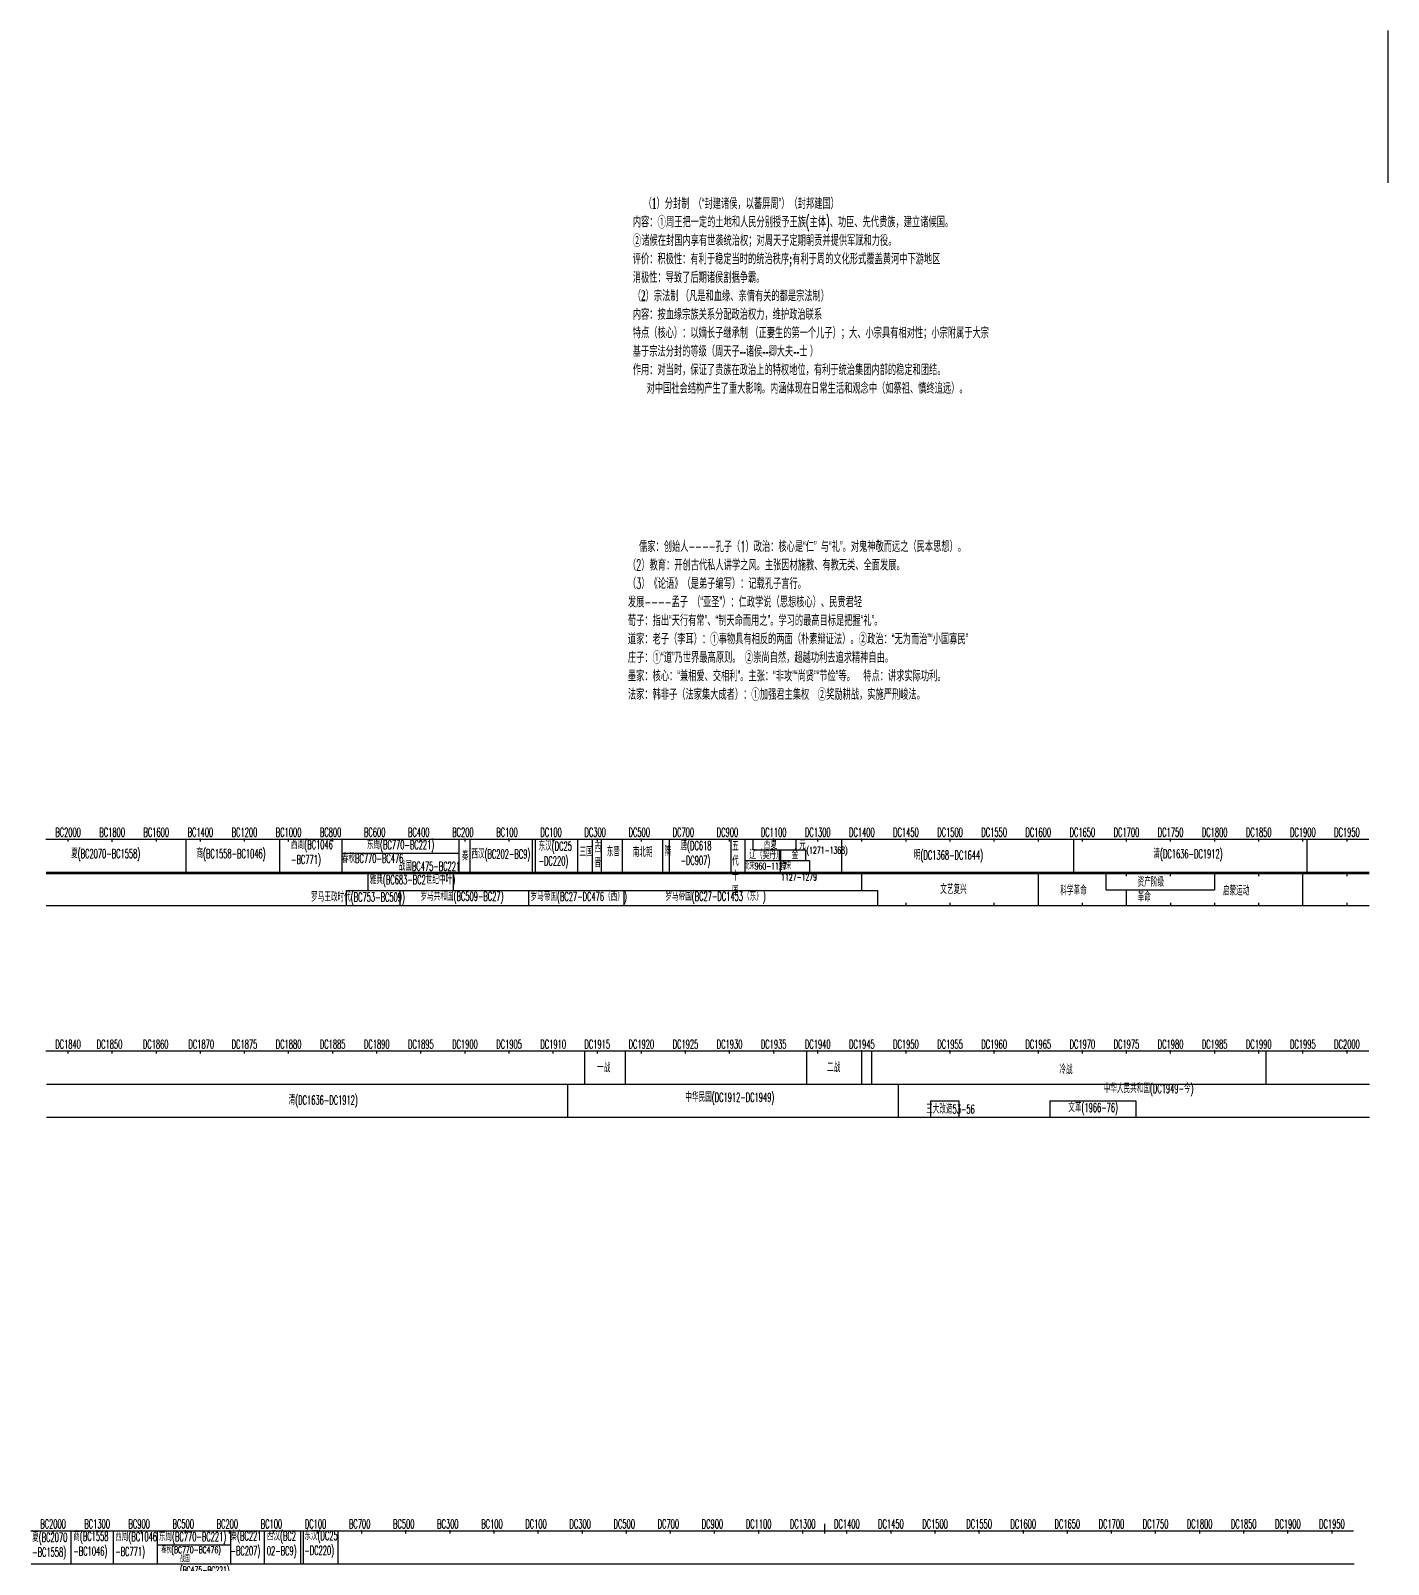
# Model space of a CAD drawing. Header units: inches. Extents: x 627 to 2936, y -83 to 262.
# Drawn here: x 626.6 to 931.4, y -82.5 to 261.8 of the extents above; entities that cross this region are included whole.
import ezdxf

# ---------------------------------------------------------------- set-up
doc = ezdxf.new("R2010")
doc.units = ezdxf.units.IN
doc.header["$MEASUREMENT"] = 0
for name, color, linetype in [('line', 3, 'Continuous'), ('time_line', 1, 'Continuous'), ('word_for_text', 4, 'Continuous')]:
    doc.layers.add(name, color=color, linetype=linetype)
doc.styles.add('HZTXT', font='simplex.shx', dxfattribs={"width": 0.55, "bigfont": 'HZTXT.SHX'})

msp = doc.modelspace()

# ---------------------------------------------------------------- linework, layer by layer
at = {"layer": 'line'}
msp.add_line((931.35, 227.64), (931.35, 261.77), dxfattribs=at)
at = {"layer": 'time_line'}
for p, q in [((629.94, 80.31), (926.94, 80.31)), ((634.91, 80.31), (634.91, 79.72)), ((644.81, 80.31), (644.81, 79.72)), ((644.81, 80.26), (644.81, 79.67)), ((654.71, 80.31), (654.71, 79.72)), ((661.37, 80.31), (661.37, 72.86)), ((664.61, 80.31), (664.61, 79.72)), ((674.51, 80.31), (674.51, 79.72)), ((682.45, 80.31), (682.45, 72.86)), ((684.41, 80.31), (684.41, 79.72)), ((694.31, 80.31), (694.31, 79.72)), ((696.42, 80.31), (696.42, 72.86)), ((704.21, 80.31), (704.21, 79.72)), ((714.11, 80.31), (714.11, 79.72)), ((722.69, 80.31), (722.69, 72.86)), ((724.01, 80.31), (724.01, 79.72)), ((725.13, 80.31), (725.13, 72.86)), ((733.91, 80.31), (733.91, 79.72)), ((739.18, 80.31), (739.18, 72.86)), ((739.8, 80.31), (739.8, 72.86)), ((743.81, 80.31), (743.81, 79.72)), ((749.35, 80.31), (749.35, 72.92)), ((752.61, 80.31), (752.61, 72.86)), ((753.71, 80.31), (753.71, 79.72)), ((754.67, 80.31), (754.67, 72.86)), ((759.36, 80.31), (759.36, 72.86)), ((763.61, 80.31), (763.61, 79.72)), ((768.43, 80.31), (768.43, 72.86)), ((769.94, 80.31), (769.94, 72.86)), ((773.51, 80.31), (773.51, 79.72)), ((783.41, 80.31), (783.41, 79.72)), ((783.72, 80.31), (783.72, 72.86)), ((786.87, 80.31), (786.87, 72.86)), ((788.75, 77.85), (788.75, 80.31)), ((793.31, 80.31), (793.31, 79.72)), ((798.36, 80.31), (798.36, 77.85)), ((803.21, 80.31), (803.21, 79.72)), ((808.58, 80.31), (808.58, 72.86)), ((813.11, 80.31), (813.11, 79.72)), ((823.01, 80.31), (823.01, 79.72)), ((832.91, 80.31), (832.91, 79.72)), ((842.81, 80.31), (842.81, 79.72)), ((852.71, 80.31), (852.71, 79.72)), ((860.67, 80.31), (860.67, 72.86)), ((862.61, 80.31), (862.61, 79.72)), ((872.51, 80.31), (872.51, 79.72)), ((882.41, 80.31), (882.41, 79.72)), ((892.31, 80.31), (892.31, 79.72)), ((902.21, 80.31), (902.21, 79.72)), ((912.11, 80.31), (912.11, 79.72)), ((913.04, 80.31), (913.04, 72.86)), ((922.01, 80.31), (922.01, 79.72)), ((696.42, 77.11), (722.69, 77.11)), ((788.75, 77.85), (800.52, 77.85)), ((794.63, 77.85), (794.63, 75.44)), ((794.9, 77.85), (794.9, 75.44)), ((800.52, 77.85), (800.52, 75.44)), ((630.02, 72.86), (927.02, 72.86)), ((630.02, 72.53), (927.02, 72.53)), ((702.26, 72.53), (702.26, 68.76)), ((721.4, 72.53), (721.4, 68.76)), ((801.41, 75.44), (786.85, 75.44)), ((794.84, 75.44), (794.84, 72.86)), ((801.41, 75.44), (801.41, 72.86)), ((813.11, 72.53), (813.11, 68.76)), ((852.71, 72.53), (852.72, 65.42)), ((868.01, 68.91), (868.01, 72.53)), ((872.51, 72.53), (872.51, 71.94)), ((882.41, 72.53), (882.41, 71.94)), ((892.31, 72.53), (892.31, 71.94)), ((892.31, 72.53), (892.31, 68.91)), ((902.21, 72.53), (902.21, 71.94)), ((912.11, 72.53), (912.11, 71.94)), ((912.11, 72.53), (912.12, 65.42)), ((922.01, 72.53), (922.01, 71.94)), ((868.01, 68.91), (892.31, 68.91)), ((872.52, 68.91), (872.52, 66)), ((630.02, 65.42), (816.64, 65.42)), ((697.38, 68.76), (743.36, 68.76)), ((697.38, 68.76), (697.38, 65.42)), ((709.47, 68.76), (709.47, 65.42)), ((738.3, 68.76), (738.3, 65.42)), ((743.36, 68.76), (816.64, 68.76)), ((759.76, 68.76), (759.76, 65.42)), ((816.64, 68.76), (816.64, 65.42)), ((816.64, 65.42), (927.02, 65.42)), ((823.02, 66), (823.02, 65.41)), ((832.92, 66), (832.92, 65.41)), ((842.82, 66), (842.82, 65.41)), ((852.72, 66), (852.72, 65.41)), ((862.62, 66), (862.62, 65.41)), ((872.52, 66), (872.52, 65.41)), ((882.42, 66), (882.42, 65.41)), ((892.32, 66), (892.32, 65.41)), ((902.22, 66), (902.22, 65.41)), ((912.12, 66), (912.12, 65.41)), ((922.02, 66), (922.02, 65.41)), ((629.94, 32.73), (926.94, 32.73)), ((634.91, 32.73), (634.91, 32.14)), ((644.81, 32.73), (644.81, 32.14)), ((654.71, 32.73), (654.71, 32.14)), ((664.61, 32.73), (664.61, 32.14)), ((674.51, 32.73), (674.51, 32.14)), ((684.41, 32.73), (684.41, 32.14)), ((694.31, 32.73), (694.31, 32.14)), ((704.21, 32.73), (704.21, 32.14)), ((714.11, 32.73), (714.11, 32.14)), ((724.01, 32.73), (724.01, 32.14)), ((733.91, 32.73), (733.91, 32.14)), ((743.81, 32.73), (743.81, 32.14)), ((750.89, 32.73), (750.89, 25.28)), ((753.71, 32.73), (753.71, 32.14)), ((760.02, 32.73), (760.02, 25.28)), ((763.61, 32.73), (763.61, 32.14)), ((773.51, 32.73), (773.51, 32.14)), ((783.41, 32.73), (783.41, 32.14)), ((793.31, 32.73), (793.31, 32.14)), ((800.77, 32.73), (800.77, 25.28)), ((803.21, 32.73), (803.21, 32.14)), ((813.11, 32.73), (813.11, 32.14)), ((813.11, 32.44), (813.11, 25.28)), ((815.31, 32.73), (815.31, 25.28)), ((823.01, 32.73), (823.01, 32.14)), ((832.91, 32.73), (832.91, 32.14)), ((842.81, 32.73), (842.81, 32.14)), ((852.71, 32.73), (852.71, 32.14)), ((862.61, 32.73), (862.61, 32.14)), ((872.51, 32.73), (872.51, 32.14)), ((882.41, 32.73), (882.41, 32.14)), ((892.31, 32.73), (892.31, 32.14)), ((902.21, 32.73), (902.21, 32.14)), ((903.86, 32.73), (903.86, 25.28)), ((912.11, 32.73), (912.11, 32.14)), ((922.01, 32.73), (922.01, 32.14)), ((630.11, 25.28), (927.11, 25.28)), ((747.06, 25.28), (747.06, 17.84)), ((821.29, 25.28), (821.29, 17.84)), ((828.61, 21.56), (828.61, 17.84)), ((828.61, 21.56), (834.95, 21.56)), ((834.95, 21.56), (834.95, 17.84)), ((855.35, 21.56), (855.35, 17.84)), ((855.35, 21.56), (874.67, 21.56)), ((874.67, 21.56), (874.67, 17.84)), ((630.11, 17.84), (927.11, 17.84)), ((844.22, 17.84), (863.54, 17.84)), ((626.57, -74.97), (923.57, -74.97)), ((631.54, -74.97), (631.54, -75.56)), ((635.59, -74.97), (635.59, -82.42)), ((641.44, -74.97), (641.44, -75.56)), ((641.44, -75.02), (641.44, -75.61)), ((645.08, -74.97), (645.08, -82.42)), ((651.34, -74.97), (651.34, -75.55)), ((654.97, -74.97), (654.97, -82.42)), ((661.24, -74.97), (661.24, -75.56)), ((671.14, -74.97), (671.14, -75.56)), ((671.43, -74.97), (671.43, -82.42)), ((679, -74.97), (679, -82.42)), ((681.04, -74.97), (681.04, -75.56)), ((687.13, -74.97), (687.13, -82.42)), ((687.74, -74.97), (687.74, -82.42)), ((690.94, -74.97), (690.94, -75.56)), ((695.5, -74.97), (695.5, -82.42)), ((700.84, -74.97), (700.84, -75.56)), ((710.74, -74.97), (710.74, -75.56)), ((720.64, -74.97), (720.64, -75.56)), ((730.54, -74.97), (730.54, -75.56)), ((740.44, -74.97), (740.44, -75.56)), ((750.34, -74.97), (750.34, -75.56)), ((760.24, -74.97), (760.24, -75.56)), ((770.14, -74.97), (770.14, -75.56)), ((780.04, -74.97), (780.04, -75.56)), ((789.94, -74.97), (789.94, -75.56)), ((799.84, -74.97), (799.84, -75.56)), ((804.78, -73.39), (804.78, -75.59)), ((809.74, -74.97), (809.74, -75.56)), ((819.64, -74.97), (819.64, -75.56)), ((829.54, -74.97), (829.54, -75.56)), ((839.44, -74.97), (839.44, -75.56)), ((849.34, -74.97), (849.34, -75.56)), ((859.24, -74.97), (859.24, -75.56)), ((869.14, -74.97), (869.14, -75.56)), ((879.04, -74.97), (879.04, -75.56)), ((888.94, -74.97), (888.94, -75.56)), ((898.84, -74.97), (898.84, -75.56)), ((908.74, -74.97), (908.74, -75.56)), ((918.64, -74.97), (918.64, -75.56)), ((654.97, -78.17), (671.43, -78.17)), ((626.65, -82.42), (923.65, -82.42))]:
    msp.add_line(p, q, dxfattribs=at)
for p in [(644.81, 80.31), (644.81, 80.31), (654.71, 80.31), (654.71, 80.31), (664.61, 80.31), (664.61, 80.31), (674.51, 80.31), (684.41, 80.31), (694.31, 80.31), (704.21, 80.31), (714.11, 80.31), (724.01, 80.31), (733.91, 80.31), (743.81, 80.31), (753.71, 80.31), (763.61, 80.31), (773.51, 80.31), (783.41, 80.31), (793.31, 80.31), (803.21, 80.31), (813.11, 80.31), (823.01, 80.31), (832.91, 80.31), (842.81, 80.31), (852.71, 80.31), (862.61, 80.31), (872.51, 80.31), (882.41, 80.31), (892.31, 80.31), (902.21, 80.31), (912.11, 80.31), (922.01, 80.31), (922.01, 72.53), (773.51, 32.73), (783.41, 32.73), (793.31, 32.73), (803.21, 32.73), (813.11, 32.73), (823.01, 32.73), (832.91, 32.73), (842.81, 32.73), (852.71, 32.73), (862.61, 32.73), (872.51, 32.73), (882.41, 32.73), (892.31, 32.73), (902.21, 32.73), (912.11, 32.73), (922.01, 32.73), (641.44, -74.97), (641.44, -74.97), (651.34, -74.97), (651.34, -74.97), (661.24, -74.97), (661.24, -74.97), (671.14, -74.97), (681.04, -74.97), (690.94, -74.97), (700.84, -74.97), (710.74, -74.97), (720.64, -74.97), (730.54, -74.97), (740.44, -74.97), (750.34, -74.97), (760.24, -74.97), (770.14, -74.97), (780.04, -74.97), (789.94, -74.97), (799.84, -74.97), (809.74, -74.97), (819.64, -74.97), (829.54, -74.97), (839.44, -74.97), (849.34, -74.97), (859.24, -74.97), (869.14, -74.97), (879.04, -74.97), (888.94, -74.97), (898.84, -74.97), (908.74, -74.97), (918.64, -74.97)]:
    msp.add_point(p, dxfattribs=at)

# ---------------------------------------------------------------- texts
at = {"layer": 'time_line', "attachment_point": 1, "style": 'HZTXT'}
for s, insert, char_height, width in [('BC2000', (632.09, 82.83), 2, 7.2906), ('BC1800', (641.99, 82.83), 2, 7.2906), ('BC1600', (651.89, 82.83), 2, 7.2906), ('BC1400', (661.79, 82.83), 2, 7.2906), ('BC1200', (671.69, 82.83), 2, 7.2906), ('BC1000', (681.59, 82.83), 2, 7.2906), ('BC800', (691.49, 82.83), 2, 7.2906), ('BC600', (701.39, 82.83), 2, 7.2906), ('BC400', (711.29, 82.83), 2, 7.2906), ('BC200', (721.19, 82.83), 2, 7.2906), ('BC100', (731.09, 82.83), 2, 7.2906), ('DC100', (740.99, 82.83), 2, 7.2906), ('DC300', (750.89, 82.83), 2, 7.2906), ('DC500', (760.79, 82.83), 2, 7.2906), ('DC700', (770.69, 82.83), 2, 7.2906), ('DC900', (780.59, 82.83), 2, 7.2906), ('DC1100', (790.49, 82.83), 2, 7.2906), ('DC1300', (800.39, 82.83), 2, 7.2906), ('DC1400', (810.29, 82.83), 2, 7.2906), ('DC1450', (820.19, 82.83), 2, 7.2906), ('DC1500', (830.09, 82.83), 2, 7.2906), ('DC1550', (839.99, 82.83), 2, 7.2906), ('DC1600', (849.89, 82.83), 2, 7.2906), ('DC1650', (859.79, 82.83), 2, 7.2906), ('DC1700', (869.69, 82.83), 2, 7.2906), ('DC1750', (879.59, 82.83), 2, 7.2906), ('DC1800', (889.49, 82.83), 2, 7.2906), ('DC1850', (899.39, 82.83), 2, 7.2906), ('DC1900', (909.29, 82.83), 2, 7.2906), ('DC1950', (919.19, 82.83), 2, 7.2906), ('西周(BC1046^J-BC771)', (685.02, 80.05), 2, 9.1846), ('东周(BC770-BC221)', (702.04, 80.03), 2, 16.2307), ('东汉(DC25^J-DC220)', (740.58, 79.71), 2, 8.8863), ('西晋', (753.14, 79.29), 2, 1.1232), ('唐(DC618^J-DC907)', (772.45, 79.83), 2, 7.5763), ('五代十国', (784.03, 79.67), 2, 2.7279), ('西夏', (791.17, 80.05), 2, 7.5763), ('{\\H1.3333x;元 }   ^I', (799.09, 79.98), 1.5, 7.5763), ('夏(BC2070-BC1558)', (635.64, 78.03), 2, 21.2619), ('商(BC1558-BC1046)', (663.78, 78.02), 2, 16.0517), ('春秋BC770-BC476', (696.42, 76.96), 2, 16.6185), ('秦', (723.36, 77.45), 2, 7.5763), ('西汉(BC202-BC9)', (725.49, 77.94), 2, 15.9165), ('三国', (749.75, 78.38), 2, 7.5763), ('东晋', (755.89, 78.41), 2, 7.5763), ('南北朝', (761.73, 78.32), 2, 7.5763), ('隋', (768.83, 78.52), 2, 7.5763), ('辽（契丹）', (787.92, 77.78), 2, 7.5763), ('金', (797.41, 77.76), 2, 7.5763), ('(1271-1368)', (800.73, 78.52), 1.5, 7.5763), ('明(DC1368-DC1644)', (824.85, 77.7), 2, 16.0517), ('清(DC1636-DC1912)', (878.62, 77.98), 2, 16.0517), ('雅典(BC683-BC2世纪中叶)', (702.68, 72.18), 2, 19.5338), ('战国BC475-BC221', (709.18, 75.2), 2, 14.8153), ('{\\H0.75x;北宋960-1127}', (786.87, 74.99), 2, 9.357), ('南宋1127-1279', (795.05, 75.02), 1.5, 8.282), ('文艺复兴', (830.76, 69.98), 2, 7.2906), ('科学革命', (857.71, 69.69), 2, 7.2906), ('资产阶级革命', (875.07, 71.62), 2, 7.2906), ('启蒙运动', (894.21, 69.67), 2, 7.2906), ('罗马王政时代(BC753-BC509)', (689.52, 68.27), 2, 27.7798), ('罗马共和国(BC509-BC27)', (714.08, 68.45), 2, 27.7798), ('罗马帝国(BC27-DC476（西）)', (738.79, 68.41), 2, 55.332), ('罗马帝国(BC27-DC1453（东）)', (769.04, 68.46), 2, 55.332), ('DC1840', (632.09, 35.25), 2, 7.2906), ('DC1850', (641.4, 35.25), 2, 7.2906), ('DC1860', (651.76, 35.25), 2, 7.2906), ('DC1870', (661.99, 35.25), 2, 7.2906), ('DC1875', (671.69, 35.25), 2, 7.2906), ('DC1880', (681.59, 35.25), 2, 7.2906), ('DC1885', (691.49, 35.25), 2, 7.2906), ('DC1890', (701.39, 35.25), 2, 7.2906), ('DC1895', (711.29, 35.25), 2, 7.2906), ('DC1900', (721.19, 35.25), 2, 7.2906), ('DC1905', (731.09, 35.25), 2, 7.2906), ('DC1910', (740.99, 35.25), 2, 7.2906), ('DC1915', (750.89, 35.25), 2, 7.2906), ('DC1920', (760.79, 35.25), 2, 7.2906), ('DC1925', (770.69, 35.25), 2, 7.2906), ('DC1930', (780.59, 35.25), 2, 7.2906), ('DC1935', (790.49, 35.25), 2, 7.2906), ('DC1940', (800.39, 35.25), 2, 7.2906), ('DC1945', (810.29, 35.25), 2, 7.2906), ('DC1950', (820.19, 35.25), 2, 7.2906), ('DC1955', (830.09, 35.25), 2, 7.2906), ('DC1960', (839.99, 35.25), 2, 7.2906), ('DC1965', (849.89, 35.25), 2, 7.2906), ('DC1970', (859.79, 35.25), 2, 7.2906), ('DC1975', (869.69, 35.25), 2, 7.2906), ('DC1980', (879.59, 35.25), 2, 7.2906), ('DC1985', (889.49, 35.25), 2, 7.2906), ('DC1990', (899.39, 35.25), 2, 7.2906), ('DC1995', (909.29, 35.25), 2, 7.2906), ('DC2000', (919.19, 35.25), 2, 7.2906), ('一战', (753.71, 29.97), 2, 7.2906), ('二战', (805.35, 30), 2, 7.2906), ('冷战', (857.5, 29.54), 2, 7.2906), ('中华人民共和国(DC1949-今)', (867.44, 25.28), 2, 34.6672), ('清(DC1636-DC1912)', (684.48, 22.71), 2, 16.0517), ('中华民国(DC1912-DC1949)', (773.53, 23.32), 2, 34.6672), ('三大改造53-56', (827.58, 20.67), 2, 34.6672), ('文革(1966-76)', (859.5, 21.01), 2, 34.6672), ('夏(BC2070^J-BC1558)', (626.9, -75.44), 2, 8.6426), ('BC2000', (628.72, -72.45), 2, 7.2906), ('商(BC1558^J-BC1046)', (636.14, -75.22), 2, 8.3168), ('BC1300', (638.62, -72.45), 2, 7.2906), ('西周(BC1046^J-BC771)', (645.55, -75.3), 2, 9.1846), ('BC900', (648.52, -72.45), 2, 7.2906), ('东周(BC770-BC221)', (655.34, -75.3), 2, 16.2307), ('BC500', (658.42, -72.45), 2, 7.2906), ('BC200', (668.32, -72.45), 2, 7.2906), ('秦(BC221^J-BC207)', (671.43, -75.13), 2, 7.5763), ('BC100', (678.22, -72.45), 2, 7.2906), ('西汉(BC2^J02-BC9)', (679.58, -75.16), 2, 8.8863), ('东汉(DC25^J-DC220)', (688, -75.06), 2, 8.8863), ('DC100', (688.12, -72.45), 2, 7.2906), ('BC700', (698.02, -72.45), 2, 7.2906), ('BC500', (707.92, -72.45), 2, 7.2906), ('BC300', (717.82, -72.45), 2, 7.2906), ('BC100', (727.72, -72.45), 2, 7.2906), ('DC100', (737.62, -72.45), 2, 7.2906), ('DC300', (747.52, -72.45), 2, 7.2906), ('DC500', (757.42, -72.45), 2, 7.2906), ('DC700', (767.32, -72.45), 2, 7.2906), ('DC900', (777.22, -72.45), 2, 7.2906), ('DC1100', (787.12, -72.45), 2, 7.2906), ('DC1300', (797.02, -72.45), 2, 7.2906), ('DC1400', (806.92, -72.45), 2, 7.2906), ('DC1450', (816.82, -72.45), 2, 7.2906), ('DC1500', (826.72, -72.45), 2, 7.2906), ('DC1550', (836.62, -72.45), 2, 7.2906), ('DC1600', (846.52, -72.45), 2, 7.2906), ('DC1650', (856.42, -72.45), 2, 7.2906), ('DC1700', (866.32, -72.45), 2, 7.2906), ('DC1750', (876.22, -72.45), 2, 7.2906), ('DC1800', (886.12, -72.45), 2, 7.2906), ('DC1850', (896.02, -72.45), 2, 7.2906), ('DC1900', (905.92, -72.45), 2, 7.2906), ('DC1950', (915.82, -72.45), 2, 7.2906), ('春秋(BC770-BC476)', (655.91, -78.49), 1.5, 13.9481), ('战国(BC475-BC221)', (660.07, -80.51), 1.5, 12.3152)]:
    msp.add_mtext(s, dxfattribs=dict(at, insert=insert, char_height=char_height, width=width))
at = {"layer": 'word_for_text', "char_height": 2.84375, "attachment_point": 1, "style": 'HZTXT'}
for s, insert in [('\\pi2.4527;{\\H0.875x;（\\fTimes New Roman|b1|i0|c0|p18;1\\Fsimplex,hztxt|c134;）分封制 （“封建诸侯，以蕃屏周”）（封邦建国）\\P\\pi0;内容：\\fSimSun|b1|i0|c134|p2;①\\Fsimplex,hztxt|c134;周王把一定的土地和人民分别授予王族(主体)、功臣、先代贵族，建立诸候国。\\P\\fSimSun|b1|i0|c134|p2;②\\Fsimplex,hztxt|c134;诸候在封国内享有世袭统治权；对周天子定期朝贡并提供军赋和力役。 \\fTimes New Roman|b1|i0|c0|p18;\\P\\Fsimplex,hztxt|c134;评价：积极性：有利于稳定当时的统治秩序\\fTimes New Roman|b1|i0|c0|p18;;\\Fsimplex,hztxt|c134;有利于周的文化形式覆盖黄河中下游地区\\fTimes New Roman|b1|i0|c0|p18;   \\P\\Fsimplex,hztxt|c134;消极性：导致了后期诸侯割据争霸。\\fTimes New Roman|b1|i0|c0|p18;\\P\\Fsimplex,hztxt|c134;（\\fTimes New Roman|b1|i0|c0|p18;2\\Fsimplex,hztxt|c134;）宗法制\\fTimes New Roman|b1|i0|c0|p18; \\Fsimplex,hztxt|c134;（凡是和血缘、亲情有关的都是宗法制）\\fTimes New Roman|b1|i0|c0|p18;\\P\\pi-9.4555,l9.4555;\\Fsimplex,hztxt|c134;内容：按血缘宗族关系分配政治权力，维护政治联系\\fTimes New Roman|b1|i0|c0|p18;\\P\\pi-8.2113,l8.2113;\\Fsimplex,hztxt|c134;特点（核心）：以嫡长子继承制\\fTimes New Roman|b1|i0|c0|p18; \\Fsimplex,hztxt|c134;（正妻生的第一个儿子）；大、小宗具有相对性；小宗附属于大宗\\fTimes New Roman|b1|i0|c0|p18;\\P\\Fsimplex,hztxt|c134;\\C1;基于宗法分封的等级（周天子\\fTimes New Roman|b1|i0|c0|p18;--\\Fsimplex,hztxt|c134;诸侯\\fTimes New Roman|b1|i0|c0|p18;--\\Fsimplex,hztxt|c134;卿大夫\\fTimes New Roman|b1|i0|c0|p18;--\\Fsimplex,hztxt|c134;士\\fTimes New Roman|b1|i0|c0|p18; \\Fsimplex,hztxt|c134;）\\fTimes New Roman|b1|i0|c0|p18;\\P\\pi-7.0738,l7.0738;\\Fsimplex,hztxt|c134;\\C256;作用：对当时，保证了贵族在政治上的特权地位，有利于统治集团内部的稳定和团结。\\fTimes New Roman|b1|i0|c0|p18;\\P      \\Fsimplex,hztxt|c134;对中国社会结构产生了重大影响。内涵体现在日常生活和观念中（如祭祖、慎终追远）。}', (761.74, 224.23)), ('\\pi2.5001;{\\H0.875x;儒家：创始人----孔子（1）政治：核心是“仁” 与“礼”。对鬼神敬而远之（民本思想）。\\P\\pi0;（2）教育：开创古代私人讲学之风。主张因材施教、有教无类、全面发展。\\P（3）《论语》（是弟子编写）：记载孔子言行。\\P发展----孟子 （“亚圣”）：仁政学说（思想核心）、民贵君轻\\P荀子：指出“天行有常”、“制天命而用之”。学习的最高目标是把握“礼”。\\P\\pi-26.222,l26.222;道家：老子（李耳）：\\fSimSun|b0|i0|c134|p2;①\\Fsimplex,hztxt|c134;事物具有相反的两面（朴素辩证法）。\\fSimSun|b0|i0|c134|p2;②\\Fsimplex,hztxt|c134;政治：“无为而治”“小国寡民”\\P\\pi-13.354,l13.354;庄子：\\fSimSun|b0|i0|c134|p2;①\\Fsimplex,hztxt|c134;“道”乃世界最高原则。 \\fSimSun|b0|i0|c134|p2;②\\Fsimplex,hztxt|c134;崇尚自然，超越功利去追求精神自由。\\P\\pi0,l0;墨家：核心：“兼相爱、交相利”。主张：“非攻”“尚贤”“节俭”等。  特点：讲求实际功利。\\P法家：韩非子（法家集大成者）：\\fSimSun|b0|i0|c134|p2;①\\Fsimplex,hztxt|c134;加强君主集权  \\fSimSun|b0|i0|c134|p2;②\\Fsimplex,hztxt|c134;奖励耕战，实施严刑峻法。}', (760.64, 147.22))]:
    msp.add_mtext(s, dxfattribs=dict(at, insert=insert))

doc.saveas('drawing.dxf')
